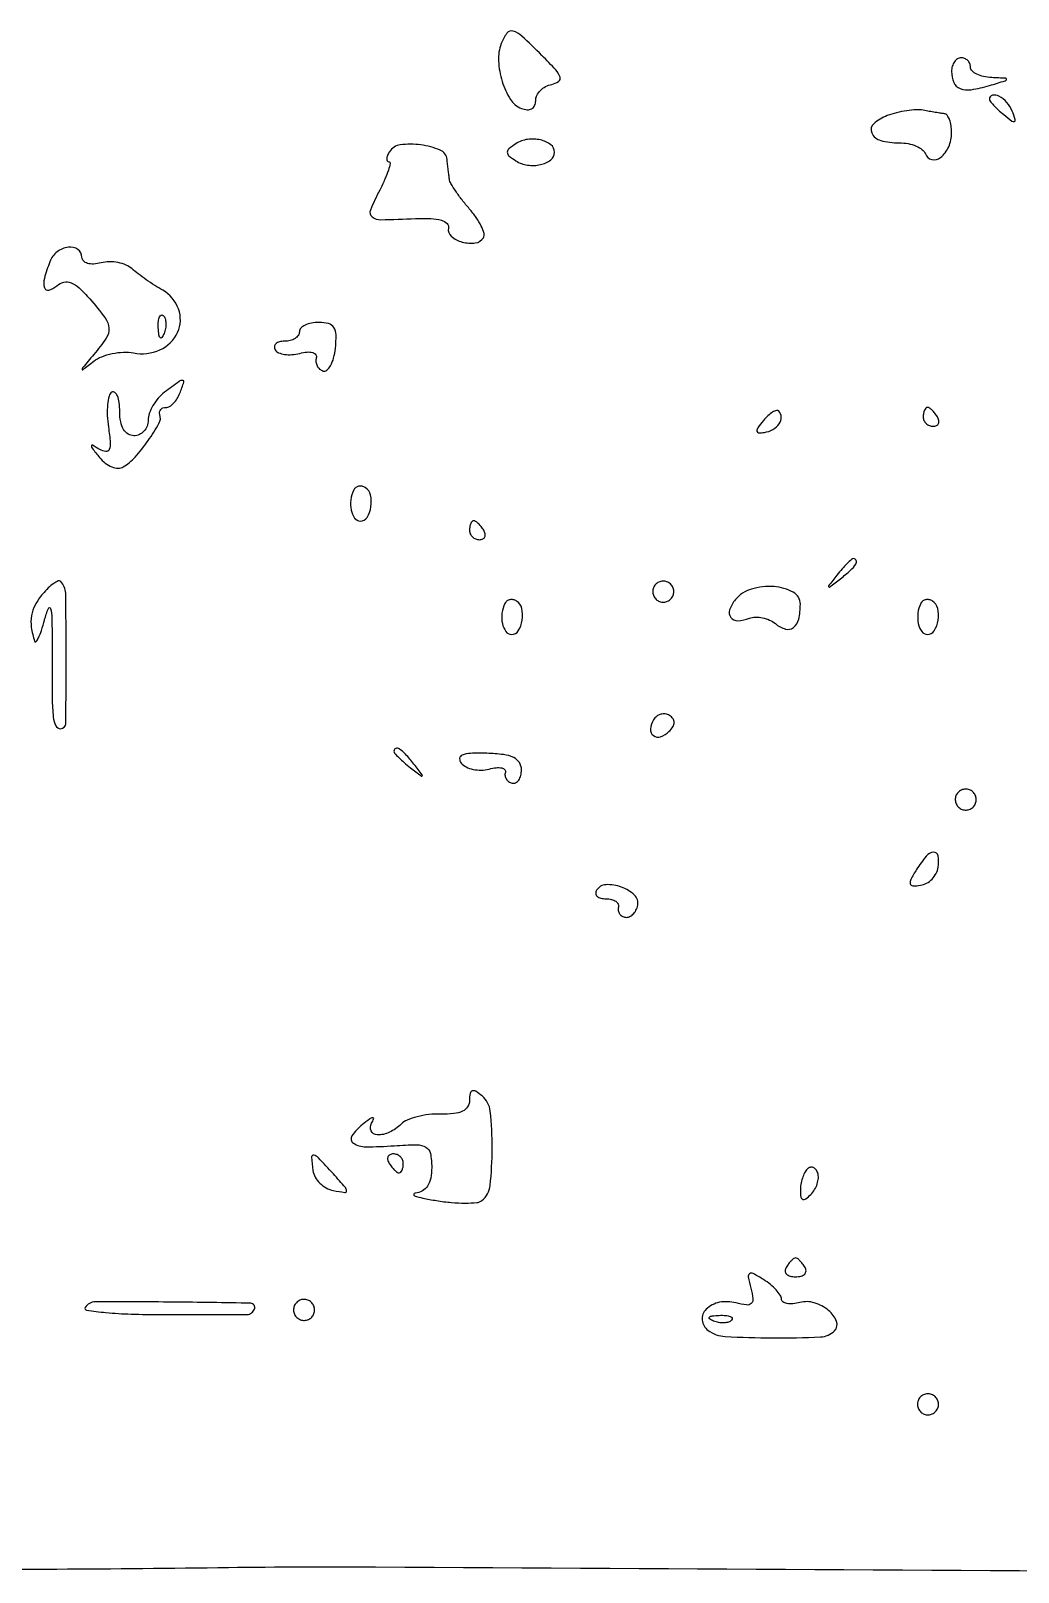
# Model space of a CAD drawing. Extents: x 0 to 5034, y 0 to 2560.
# Drawn here: x 2894.6 to 2999, y 359.7 to 522.9 of the extents above; entities that cross this region are included whole.
import ezdxf

# ---------------------------------------------------------------- set-up
doc = ezdxf.new("R2010")
doc.units = 0

msp = doc.modelspace()

# ---------------------------------------------------------------- linework, layer by layer
for points in [[(2944.360768, 521.497764, 0.104683), (2944.069686, 519.668495, 0.062706), (2944.456689, 517.493014, 0.065009), (2945.328486, 515.597781, 0.162257), (2946.491368, 514.641686, 0.073034), (2947.101456, 514.504875, 0.143677), (2947.583419, 514.607911, 0.165564), (2947.889775, 514.938989, 0.105004), (2948, 515.458061, -0.113785), (2948.128573, 516.015729, -0.0816), (2948.499493, 516.539679, -0.075617), (2949.050626, 516.950864, -0.075086), (2949.700402, 517.180819, 0.104973), (2950.424668, 517.48655, 0.334187), (2950.578589, 517.955502, 0.104155), (2950.124433, 518.72102, 0.010596), (2948.654948, 520.254143, 0.008619), (2946.535088, 522.30215, 0.117797), (2945.609341, 522.827791, 0.315566), (2944.964281, 522.607234, 0.065991)], [(2992, 518.559017, 0.098871), (2992.235967, 517.377377, 0.207286), (2992.897081, 516.739119, 0.130364), (2994.081858, 516.62053, 0.032338), (2996, 517.057845, 0.001849), (2997.680285, 517.563857, 0.25165), (2997.824487, 517.709181, 0.484107), (2997.742606, 517.825532, 0.002895), (2996.25, 517.90032, -0.042317), (2995.38868, 518.011925, -0.060365), (2994.660937, 518.264469, -0.077715), (2994.166258, 518.610006, -0.204261), (2994, 519, 0.099038), (2993.923658, 519.381638, 0.097945), (2993.70625, 519.70625, 0.097945), (2993.381638, 519.923658, 0.099038), (2993, 520, 0.142666), (2992.61866, 519.888931, 0.09965), (2992.29375, 519.576711, 0.08433), (2992.074854, 519.109818, 0.067639)], [(2996, 515.622445, 0.172995), (2996.07509, 515.411909, 0.015689), (2996.44735, 514.984529, 0.018888), (2996.939562, 514.492636, 0.013646), (2997.522892, 513.981001, 0.008807), (2998.382614, 513.292701, 0.27071), (2998.644403, 513.258808, 0.389672), (2998.735322, 513.458284, 0.012731), (2998.415903, 514.358556, 0.091143), (2997.856754, 515.274265, 0.089947), (2997.00624, 515.936277, 0.178047), (2996.321922, 516.025462, 0.350363)], [(2985.185755, 513.878422, 0.092369), (2983.765417, 513.025904, 0.32787), (2983.55462, 512.048176, 0.228045), (2984.498955, 511.251045, 0.063246), (2986.475684, 511, -0.046706), (2987.406692, 510.912842, -0.054488), (2988.256027, 510.654241, -0.062925), (2988.904738, 510.274056, -0.149411), (2989.225684, 509.822949, 0.265066), (2989.896868, 509.221288, 0.226509), (2990.832896, 509.4433, 0.121919), (2991.693977, 510.57653, 0.102136), (2992, 512.059017, 0.03663), (2991.94507, 512.807808, 0.052414), (2991.779687, 513.452311, 0.065681), (2991.537796, 513.909007, 0.215985), (2991.25, 514.076511, -0.01172), (2990.862139, 514.125288, -0.003607), (2990.279687, 514.216749, -0.003607), (2989.62929, 514.328517, -0.00395), (2989, 514.446474, 0.060648), (2988.263008, 514.499665, 0.024691), (2987.260816, 514.400658, 0.023991), (2986.181858, 514.186638, 0.028152)], [(2932.535419, 510.05731, 0.038741), (2932.326154, 509.651524, 0.083632), (2932.245673, 509.310585, 0.158759), (2932.301807, 509.0907, 0.256928), (2932.466663, 509, -0.471407), (2932.606697, 508.830252, -0.030124), (2932.423893, 508.11875, -0.026897), (2932.053567, 507.151065, -0.014493), (2931.5, 506, 0.02079), (2930.515251, 503.884578, 0.334316), (2930.699435, 503.166749, 0.175447), (2931.606815, 502.858986, 0.006505), (2935.276118, 502.981462, -0.020825), (2936.91736, 502.989227, -0.061761), (2938.026873, 502.809856, -0.12221), (2938.629102, 502.459536, -0.262733), (2938.776118, 501.961191, 0.282987), (2939.064046, 501.105465, 0.108004), (2940.226982, 500.500771, 0.098385), (2941.615766, 500.40593, 0.226054), (2942.475272, 500.95999, 0.213036), (2942.535591, 501.408181, 0.042075), (2942.23514, 502.182539, 0.037861), (2941.701887, 503.092855, 0.027222), (2940.979243, 504.023933, -0.013955), (2940.212302, 504.959754, -0.016656), (2939.544684, 505.88446, -0.015533), (2939.036922, 506.692638, -0.096136), (2938.875, 507.15301, -0.004889), (2938.818289, 507.56514, -0.002077), (2938.75, 508.118384, -0.002055), (2938.681998, 508.709435, -0.002693), (2938.625, 509.25, 0.276264), (2937.898779, 510.227937, 0.065383), (2935.852727, 510.777455, 0.0636), (2933.675814, 510.787847, 0.227551)], [(2945.909316, 510.90748, 0.028951), (2945.176298, 510.373057, 0.224391), (2945, 510, 0.224391), (2945.176298, 509.626943, 0.028951), (2945.909316, 509.09252, 0.108613), (2947.129473, 508.63922, 0.089648), (2948.519111, 508.694122, 0.108587), (2949.602202, 509.196934, 0.234101), (2950, 510, 0.234101), (2949.602202, 510.803066, 0.108587), (2948.519111, 511.305878, 0.089648), (2947.129473, 511.36078, 0.108613)], [(2896.606989, 498.418213, 0.024573), (2896.028133, 496.655362, 0.137097), (2896.032428, 495.670141, 0.415458), (2896.491035, 495.415766, 0.103271), (2897.333412, 495.861744, -0.111444), (2898.092981, 496.248299, -0.157695), (2898.844711, 496.200097, -0.095034), (2899.700373, 495.656046, -0.024818), (2900.833412, 494.476583, -0.017937), (2902.446462, 492.481171, -0.144298), (2902.854727, 491.387711, -0.168505), (2902.569985, 490.330754, -0.026713), (2901.25, 488.595974, 0.00092), (2900.071721, 487.202768, 0.17477), (2900.00805, 487.030549, 0.623765), (2900.08371, 486.992737, 0.001715), (2901.244254, 487.884909, -0.070974), (2902.093077, 488.367665, -0.042751), (2903.20481, 488.699363, -0.041937), (2904.391284, 488.843243, -0.056494), (2905.469112, 488.761154, 0.154365), (2908.239606, 489.087994, 0.180164), (2910.11297, 490.942154, 0.198966), (2910.215172, 493.418815, 0.177801), (2908.542232, 495.391014, -0.01412), (2907.699478, 495.900349, -0.010093), (2906.785132, 496.515273, -0.010203), (2905.936931, 497.137147, -0.021433), (2905.309823, 497.660981, 0.085589), (2904.673899, 498.066799, 0.051841), (2903.81694, 498.325937, 0.050063), (2902.883859, 498.410159, 0.061516), (2902.017591, 498.294349, -0.0489), (2901.233339, 498.169351, -0.086309), (2900.583588, 498.242334, -0.127333), (2900.159718, 498.494891, -0.197546), (2900, 498.883369, 0.243677), (2899.568062, 499.717035, 0.189979), (2898.561956, 499.962435, 0.13366), (2897.371424, 499.456294, 0.134975)], [(2908.683114, 490.8125, -0.054073), (2908.461564, 490.395823, -0.470617), (2908.279315, 490.37858, -0.168741), (2908.137993, 490.670344, -0.018894), (2908.078947, 491.416667, -0.028489), (2908.089945, 492.112848, -0.077125), (2908.200665, 492.592839, -0.208169), (2908.385309, 492.77538, -0.296942), (2908.604167, 492.729167, -0.126455), (2908.797407, 492.402231, -0.060344), (2908.876576, 491.916927, -0.05415), (2908.839148, 491.359369, -0.051402)], [(2923, 491, -0.153634), (2922.879982, 490.618621, -0.097988), (2922.542039, 490.29375, -0.080552), (2922.037096, 490.074545, -0.062283), (2921.440983, 490, 0.05878), (2920.884171, 489.934315, 0.126121), (2920.504431, 489.733827, 0.191145), (2920.358858, 489.437314, 0.159385), (2920.441979, 489.09388, 0.156775), (2920.804012, 488.785084, 0.063353), (2921.437206, 488.610763, 0.054303), (2922.221052, 488.584405, 0.045254), (2923.043586, 488.721649, -0.040646), (2923.820121, 488.858572, -0.092386), (2924.411248, 488.804652, -0.171824), (2924.733064, 488.577066, -0.226845), (2924.79259, 488.227769, 0.09657), (2924.756973, 487.808796, 0.09191), (2924.879698, 487.399095, 0.092263), (2925.140549, 487.061845, 0.098256), (2925.5, 486.85, 0.267331), (2925.905798, 486.926264, 0.090467), (2926.299199, 487.410625, 0.061084), (2926.622757, 488.221457, 0.035792), (2926.816422, 489.25, 0.030565), (2926.892506, 490.672156, 0.140684), (2926.661111, 491.455581, 0.189333), (2926.095605, 491.867753, 0.063986), (2925.066422, 492, 0.046426), (2924.275504, 491.926402, 0.066381), (2923.607012, 491.70625, 0.086479), (2923.155914, 491.381998, 0.19622)], [(2908.75, 484.607954, 0.052702), (2908.08045, 483.978411, 0.044568), (2907.514062, 483.188065, 0.04663), (2907.12675, 482.364363, 0.086802), (2907, 481.639757, -0.090305), (2906.886005, 481.013734, -0.095457), (2906.559375, 480.481679, -0.099705), (2906.072273, 480.125683, -0.108517), (2905.5, 480, -0.141873), (2904.875985, 480.180699, -0.119789), (2904.396541, 480.676503, -0.087671), (2904.09732, 481.482959, -0.045128), (2904, 482.559017, 0.031162), (2903.940993, 483.504886, 0.065716), (2903.755227, 484.215045, 0.126384), (2903.482148, 484.582948, 0.318787), (2903.166731, 484.603045, 0.194466), (2902.873547, 484.20353, 0.037635), (2902.715597, 483.303425, 0.035007), (2902.683, 482.159667, 0.026065), (2902.801078, 480.90198, -0.013762), (2902.995627, 479.263804, -0.116099), (2902.892281, 478.53299, -0.346887), (2902.532062, 478.321275, -0.101794), (2901.884348, 478.54991, 0.009723), (2901.117151, 478.992011, 0.562412), (2901.001029, 478.925321, 0.174414), (2901.081781, 478.682061, 0.003891), (2901.863307, 477.702969, 0.057709), (2902.469252, 477.110595, 0.069408), (2903.160046, 476.714898, 0.082055), (2903.82638, 476.567394, 0.149036), (2904.363307, 476.699804, 0.076079), (2905.614916, 477.731838, 0.029863), (2907.006958, 479.49005, 0.024764), (2908.148514, 481.309019, 0.208791), (2908.242232, 482.25, -0.11774), (2908.219908, 482.535633, -0.140484), (2908.333478, 482.779688, -0.127167), (2908.570526, 482.942955, -0.087765), (2908.893011, 483, 0.13875), (2909.276919, 483.108626, 0.061199), (2909.692784, 483.440625, 0.053891), (2910.075237, 483.926204, 0.048303), (2910.361626, 484.5, 0.011514), (2910.781157, 485.67336, 0.49056), (2910.652541, 485.864714, 0.177209), (2910.289165, 485.75869, 0.003659)], [(2989, 482, 0.105053), (2989.081062, 481.618444, 0.099167), (2989.311086, 481.29375, 0.09642), (2989.654762, 481.076123, 0.093332), (2990.059017, 481, 0.108972), (2990.413961, 481.078288, 0.182303), (2990.6254, 481.29375, 0.161196), (2990.656512, 481.6179, 0.082592), (2990.5, 482, 0.029505), (2990.231006, 482.382774, 0.035638), (2989.933975, 482.70625, 0.038439), (2989.65171, 482.934461, 0.151918), (2989.440983, 483, 0.210953), (2989.272352, 482.92554, 0.081139), (2989.129539, 482.70625, 0.061769), (2989.032345, 482.382849, 0.042167)], [(2972.086693, 481.604459, 0.015839), (2971.501728, 480.85237, 0.180681), (2971.402483, 480.496362, 0.378117), (2971.587372, 480.319873, 0.046255), (2972.194193, 480.352238, 0.094672), (2973.097475, 480.666194, 0.113209), (2973.755961, 481.278101, 0.148136), (2973.978316, 481.990705, 0.201077), (2973.725834, 482.607499, 0.271866), (2973.471277, 482.67372, 0.068292), (2973.062493, 482.4947, 0.050816), (2972.577833, 482.125732, 0.03147)], [(2928.754232, 474.266312, 0.084697), (2928.436116, 473.221291, 0.082939), (2928.479003, 472.121909, 0.104464), (2928.84371, 471.288862, 0.234312), (2929.437328, 470.972506, 0.26629), (2930.162879, 471.360605, 0.1021), (2930.575922, 472.472687, 0.093314), (2930.533019, 473.735512, 0.201974), (2929.980032, 474.512341, 0.086456), (2929.629461, 474.652808, 0.102024), (2929.272696, 474.654687, 0.11056), (2928.965717, 474.518222, 0.11748)], [(2941, 470, 0.105053), (2941.081062, 469.618444, 0.099167), (2941.311086, 469.29375, 0.09642), (2941.654762, 469.076123, 0.093332), (2942.059017, 469, 0.108972), (2942.413961, 469.078288, 0.182303), (2942.6254, 469.29375, 0.161196), (2942.656512, 469.6179, 0.082592), (2942.5, 470, 0.029505), (2942.231006, 470.382774, 0.035638), (2941.933975, 470.70625, 0.038439), (2941.65171, 470.934461, 0.151918), (2941.440983, 471, 0.210953), (2941.272352, 470.92554, 0.081139), (2941.129539, 470.70625, 0.061769), (2941.032345, 470.382849, 0.042167)], [(2979.872445, 465.25, 0.001576), (2978.99236, 464.120493, 0.377591), (2979, 464, 0.377591), (2979.120493, 463.99236, 0.001576), (2980.25, 464.872445, 0.017685), (2981.306759, 465.76332, 0.065617), (2981.869516, 466.426111, 0.241985), (2981.90695, 466.806605, 0.307699), (2981.622445, 467, 0.184603), (2981.410139, 466.91885, 0.013803), (2980.952641, 466.485937, 0.017649), (2980.425681, 465.920402, 0.012436)], [(2895.84713, 463.256131, 0.049626), (2895.048094, 462.085887, 0.082936), (2894.657778, 460.962588, 0.079197), (2894.644461, 459.73688, 0.041651), (2894.993315, 458.25, 0.584086), (2895.152894, 458.217682, 0.069508), (2895.40142, 458.601562, 0.030527), (2895.714824, 459.398407, 0.012937), (2896.040934, 460.5, -0.02824), (2896.448659, 461.73695, -0.723839), (2896.685575, 461.723391, -0.062151), (2896.822157, 460.728233, -0.003251), (2896.840719, 457.5, 0.001888), (2896.856777, 452.189352, 0.024946), (2896.967885, 450.231261, 0.088997), (2897.234167, 449.319298, 0.28447), (2897.75, 448.999562, 0.410859), (2898.288776, 449.531574, 0.002953), (2898.331598, 456.49958, 0.00403), (2898.278085, 463.341605, 0.194788), (2897.753736, 464.579597, 0.305619), (2897.489757, 464.630966, 0.051488), (2897.015197, 464.369303, 0.041304), (2896.443337, 463.897951, 0.025162)], [(2960.552786, 464.08541, 0.099038), (2960.401684, 463.679226, 0.097945), (2960.417584, 463.244476, 0.097945), (2960.597789, 462.848514, 0.099038), (2960.91459, 462.552786, 0.099038), (2961.320774, 462.401684, 0.097945), (2961.755524, 462.417584, 0.097945), (2962.151486, 462.597789, 0.099038), (2962.447214, 462.91459, 0.099038), (2962.598316, 463.320774, 0.097945), (2962.582416, 463.755524, 0.097945), (2962.402211, 464.151486, 0.099038), (2962.08541, 464.447214, 0.099038), (2961.679226, 464.598316, 0.097945), (2961.244476, 464.582416, 0.097945), (2960.848514, 464.402211, 0.099038)], [(2969.131121, 462.657991, 0.08473), (2968.513776, 461.588892, 0.254535), (2968.630618, 460.782381, 0.24719), (2969.379212, 460.426501, 0.081559), (2970.610501, 460.680777, -0.085932), (2971.250096, 460.807079, -0.056284), (2972.000297, 460.740188, -0.054769), (2972.741247, 460.502181, -0.068228), (2973.354744, 460.120552, 0.099354), (2974.419611, 459.546166, 0.243388), (2975.269942, 459.701677, 0.175671), (2975.827511, 460.581935, 0.054262), (2976, 462.166667, 0.273864), (2975.24707, 463.438209, 0.107954), (2973.21968, 464.035449, 0.090301), (2970.821327, 463.773702, 0.148388)], [(2944.754232, 462.266312, 0.084697), (2944.436116, 461.221291, 0.082939), (2944.479003, 460.121909, 0.104464), (2944.84371, 459.288862, 0.234312), (2945.437328, 458.972506, 0.26629), (2946.162879, 459.360605, 0.1021), (2946.575922, 460.472687, 0.093314), (2946.533019, 461.735512, 0.201974), (2945.980032, 462.512341, 0.086456), (2945.629461, 462.652808, 0.102024), (2945.272696, 462.654687, 0.11056), (2944.965717, 462.518222, 0.11748)], [(2988.754232, 462.266312, 0.084697), (2988.436116, 461.221291, 0.082939), (2988.479003, 460.121909, 0.104464), (2988.84371, 459.288862, 0.234312), (2989.437328, 458.972506, 0.26629), (2990.162879, 459.360605, 0.1021), (2990.575922, 460.472687, 0.093314), (2990.533019, 461.735512, 0.201974), (2989.980032, 462.512341, 0.086456), (2989.629461, 462.652808, 0.102024), (2989.272696, 462.654687, 0.11056), (2988.965717, 462.518222, 0.11748)], [(2960.468963, 449.949781, 0.116221), (2960.141241, 448.967994, 0.258096), (2960.448742, 448.268926, 0.251496), (2961.214666, 448.146534, 0.113251), (2962.103799, 448.703799, 0.053431), (2962.515485, 449.214314, 0.136091), (2962.655459, 449.664644, 0.169261), (2962.531428, 450.059296, 0.094625), (2962.156231, 450.403444, 0.105525), (2961.716563, 450.560607, 0.099247), (2961.240657, 450.529717, 0.096292), (2960.801911, 450.315254, 0.09291)], [(2933, 446.622445, 0.184603), (2933.08115, 446.410139, 0.013803), (2933.514062, 445.952641, 0.017649), (2934.079598, 445.425681, 0.012436), (2934.75, 444.872445, 0.001576), (2935.879507, 443.99236, 0.377591), (2936, 444, 0.377591), (2936.00764, 444.120493, 0.001576), (2935.127555, 445.25, 0.017685), (2934.23668, 446.306759, 0.065617), (2933.573889, 446.869516, 0.241985), (2933.193395, 446.90695, 0.307699)], [(2940.120736, 445.353235, 0.107453), (2940.63296, 444.952867, 0.060589), (2941.382861, 444.697413, 0.056283), (2942.241394, 444.615742, 0.059614), (2943.079357, 444.731003, -0.036031), (2943.82868, 444.87026, -0.078925), (2944.410021, 444.843611, -0.155214), (2944.730114, 444.664017, -0.274949), (2944.79259, 444.377769, 0.112839), (2944.758135, 444.023774, 0.108554), (2944.879698, 443.684407, 0.102285), (2945.140522, 443.412223, 0.089707), (2945.5, 443.25, 0.171768), (2945.88021, 443.28632, 0.129033), (2946.20625, 443.556567, 0.095555), (2946.426048, 444.033916, 0.060319), (2946.5, 444.644697, 0.142417), (2946.276995, 445.411745, 0.140811), (2945.676743, 445.943702, 0.080882), (2944.586422, 446.261905, 0.023461), (2942.833969, 446.394697, 0.014812), (2941.116916, 446.393143, 0.084192), (2940.22443, 446.213607, 0.291231), (2939.959154, 445.855456, 0.193357)], [(2992.552786, 442.08541, 0.099038), (2992.401684, 441.679226, 0.097945), (2992.417584, 441.244476, 0.097945), (2992.597789, 440.848514, 0.099038), (2992.91459, 440.552786, 0.099038), (2993.320774, 440.401684, 0.097945), (2993.755524, 440.417584, 0.097945), (2994.151486, 440.597789, 0.099038), (2994.447214, 440.91459, 0.099038), (2994.598316, 441.320774, 0.097945), (2994.582416, 441.755524, 0.097945), (2994.402211, 442.151486, 0.099038), (2994.08541, 442.447214, 0.099038), (2993.679226, 442.598316, 0.097945), (2993.244476, 442.582416, 0.097945), (2992.848514, 442.402211, 0.099038)], [(2988.292053, 434.096043, 0.015919), (2987.684429, 433.050414, 0.188427), (2987.62832, 432.593136, 0.337719), (2987.901928, 432.376808, 0.040862), (2988.718378, 432.429172, 0.091), (2989.354051, 432.644939, 0.072211), (2989.931094, 433.086257, 0.07152), (2990.363625, 433.678333, 0.08581), (2990.578388, 434.333129, 0.072188), (2990.58036, 435.563467, 0.40278), (2990.108066, 435.931892, 0.195877), (2989.312413, 435.507313, 0.03389)], [(2954.441979, 431.90612, 0.159385), (2954.358858, 431.562686, 0.191145), (2954.504431, 431.266173, 0.126121), (2954.884171, 431.065685, 0.05878), (2955.440983, 431, -0.05711), (2956.019265, 430.933733, -0.093804), (2956.468601, 430.735625, -0.131107), (2956.719809, 430.442032, -0.181447), (2956.75, 430.1, 0.110401), (2956.731869, 429.745038, 0.113003), (2956.867188, 429.419484, 0.107804), (2957.137433, 429.17419, 0.092918), (2957.5, 429.047179, 0.13904), (2957.904398, 429.097854, 0.093683), (2958.293912, 429.35741, 0.080469), (2958.609499, 429.785196, 0.067191), (2958.798424, 430.317884, 0.262835), (2958.457696, 431.391178, 0.100274), (2957.072008, 432.239751, 0.098147), (2955.443766, 432.492384, 0.248823)], [(2941, 409.689328, -0.139842), (2940.803538, 409.000622, -0.142387), (2940.274307, 408.524943, -0.088913), (2939.347425, 408.266499, -0.030757), (2937.953502, 408.220385, 0.034987), (2936.702582, 408.168416, 0.034336), (2935.463072, 407.942718, 0.036377), (2934.407429, 407.591154, 0.098112), (2933.753502, 407.153502, -0.084132), (2932.534125, 406.287516, -0.120725), (2931.243385, 406.013249, -0.280831), (2930.593814, 406.437411, -0.251553), (2930.632941, 407.25, 0.043872), (2930.85902, 407.714095, 0.573559), (2930.762526, 407.834431, 0.123824), (2930.42143, 407.693031, 0.010573), (2929.667792, 407.107499, 0.072866), (2928.56599, 405.909646, 0.417775), (2928.715232, 405.147174, 0.147873), (2930.013977, 404.75619, 0.017721), (2933.042598, 404.867204, -0.014437), (2935.415062, 404.969769, -0.135585), (2936.393731, 404.714452, -0.219334), (2936.865659, 404.045293, -0.045635), (2937, 402.576469, -0.04596), (2936.894331, 401.429316, -0.097374), (2936.566425, 400.603181, -0.124509), (2936.014648, 400.088042, -0.105999), (2935.25, 399.858095, 0.328806), (2935.099827, 399.727375, 0.379516), (2935.189063, 399.566428, 0.035239), (2936.063909, 399.325574, 0.009173), (2937.5, 399.064457, 0.01783), (2939.091334, 398.863113, 0.022927), (2940.56449, 398.79773, 0.021659), (2941.771141, 398.851831, 0.148991), (2942.315286, 399.071649, 0.198673), (2943.186328, 400.670527, 0.026365), (2943.398024, 404.596318, 0.026461), (2943.194588, 408.523473, 0.195797), (2942.328066, 410.142693, 0.031128), (2941.665374, 410.626367, 0.228144), (2941.2863, 410.671938, 0.274842), (2941.060779, 410.4071, 0.042263)], [(2924.43296, 402.25, 0.093902), (2924.673424, 401.553663, 0.069166), (2925.173502, 400.906484, 0.067371), (2925.846955, 400.404784, 0.079129), (2926.594476, 400.133777, 0.0122), (2927.812203, 399.930412, 0.456072), (2927.999947, 400.093325, 0.181445), (2927.866391, 400.449572, 0.003813), (2926.595012, 401.883777, 0.005043), (2925.017055, 403.601548, 0.163924), (2924.525369, 403.865547, 0.485915), (2924.28181, 403.644564, 0.018646)], [(2932.5, 403, 0.029505), (2932.768994, 402.617226, 0.035638), (2933.066025, 402.29375, 0.038439), (2933.34829, 402.065539, 0.151918), (2933.559017, 402, 0.210953), (2933.727648, 402.07446, 0.081139), (2933.870461, 402.29375, 0.061769), (2933.967655, 402.617151, 0.042167), (2934, 403, 0.105053), (2933.918938, 403.381556, 0.099167), (2933.688914, 403.70625, 0.09642), (2933.345238, 403.923877, 0.093332), (2932.940983, 404, 0.108972), (2932.586039, 403.921712, 0.182303), (2932.3746, 403.70625, 0.161196), (2932.343488, 403.3821, 0.082592)], [(2976.729167, 402.395833, 0.080892), (2976.449316, 402.007105, 0.037708), (2976.214193, 401.430443, 0.036082), (2976.053775, 400.773895, 0.041901), (2976, 400.133333, 0.036751), (2976.050901, 399.441764, 0.271978), (2976.25, 399.194569, 0.258294), (2976.572437, 399.24129, 0.034004), (2977.1125, 399.7125, 0.062578), (2977.509426, 400.223506, 0.055968), (2977.785599, 400.836016, 0.059262), (2977.906408, 401.452911, 0.099514), (2977.841667, 401.975, 0.080367), (2977.640381, 402.359622, 0.142612), (2977.356745, 402.572995, 0.167901), (2977.036958, 402.582253, 0.120996)], [(2974.5, 392, 0.146489), (2974.397987, 391.620597, 0.191582), (2974.538811, 391.29375, 0.134005), (2974.925364, 391.072951, 0.063222), (2975.5, 391, 0.063222), (2976.074636, 391.072951, 0.134005), (2976.461189, 391.29375, 0.191582), (2976.602013, 391.620597, 0.146489), (2976.5, 392, 0.025622), (2976.235369, 392.382847, 0.032351), (2975.951311, 392.70625, 0.033983), (2975.686704, 392.937141, 0.163822), (2975.5, 393, 0.163822), (2975.313296, 392.937141, 0.033983), (2975.048689, 392.70625, 0.032351), (2974.764631, 392.382847, 0.025622)], [(2970.767176, 389.782318, -0.031416), (2970.983774, 388.673826, -0.235425), (2970.814253, 388.182558, -0.231529), (2970.317215, 388.017263, -0.030457), (2969.194699, 388.238834, 0.111618), (2967.442591, 388.297486, 0.147998), (2966.037305, 387.561022, 0.226653), (2965.622175, 386.418254, 0.212506), (2966.237669, 385.333514, 0.146621), (2968.063221, 384.678008, 0.012621), (2973.072688, 384.536077, 0.011171), (2978.124022, 384.633361, 0.188124), (2979.625565, 385.292232, 0.299069), (2979.831197, 386.28524, 0.128057), (2978.993749, 387.429637, 0.096066), (2977.473826, 388.245791, 0.140162), (2975.963232, 388.280134, -0.040304), (2975.210968, 388.146962, -0.069444), (2974.5767, 388.174897, -0.105168), (2974.154317, 388.34963, -0.247099), (2974, 388.642822, 0.1473), (2973.874676, 389.058998, 0.039608), (2973.444591, 389.608415, 0.036545), (2972.832932, 390.18328, 0.030783), (2972.109245, 390.699703, 0.014628), (2971.01155, 391.341377, 0.281972), (2970.633628, 391.322491, 0.299336), (2970.493871, 390.982006, 0.015895)], [(2900.345006, 387.75, 0.54327), (2900.486043, 387.452135, 0.010221), (2902.532195, 387.220312, 0.01486), (2905.190434, 387.053538, 0.008235), (2908.440983, 387), (2914.632664, 387), (2917.5, 387, 0.102224), (2917.709799, 387.043346, 0.063768), (2917.926563, 387.171766, 0.06012), (2918.11713, 387.361158, 0.06619), (2918.25, 387.584737, 0.531399), (2917.854691, 388.197584, 0.002947), (2909.639389, 388.321842, 0.003115), (2901.410313, 388.346531, 0.259196)], [(2922.552786, 388.08541, 0.099038), (2922.401684, 387.679226, 0.097945), (2922.417584, 387.244476, 0.097945), (2922.597789, 386.848514, 0.099038), (2922.91459, 386.552786, 0.099038), (2923.320774, 386.401684, 0.097945), (2923.755524, 386.417584, 0.097945), (2924.151486, 386.597789, 0.099038), (2924.447214, 386.91459, 0.099038), (2924.598316, 387.320774, 0.097945), (2924.582416, 387.755524, 0.097945), (2924.402211, 388.151486, 0.099038), (2924.08541, 388.447214, 0.099038), (2923.679226, 388.598316, 0.097945), (2923.244476, 388.582416, 0.097945), (2922.848514, 388.402211, 0.099038)], [(2968.729167, 386.395833, -0.126455), (2968.402231, 386.202593, -0.060344), (2967.916927, 386.123424, -0.05415), (2967.359369, 386.160852, -0.051402), (2966.8125, 386.316886, -0.054073), (2966.395823, 386.538436, -0.470617), (2966.37858, 386.720685, -0.168741), (2966.670344, 386.862007, -0.018894), (2967.416667, 386.921053, -0.028489), (2968.112848, 386.910055, -0.077125), (2968.592839, 386.799335, -0.208169), (2968.77538, 386.614691, -0.296942)], [(2988.552786, 378.08541, 0.099038), (2988.401684, 377.679226, 0.097945), (2988.417584, 377.244476, 0.097945), (2988.597789, 376.848514, 0.099038), (2988.91459, 376.552786, 0.099038), (2989.320774, 376.401684, 0.097945), (2989.755524, 376.417584, 0.097945), (2990.151486, 376.597789, 0.099038), (2990.447214, 376.91459, 0.099038), (2990.598316, 377.320774, 0.097945), (2990.582416, 377.755524, 0.097945), (2990.402211, 378.151486, 0.099038), (2990.08541, 378.447214, 0.099038), (2989.679226, 378.598316, 0.097945), (2989.244476, 378.582416, 0.097945), (2988.848514, 378.402211, 0.099038)]]:
    msp.add_lwpolyline(points, format="xyb", close=True)
msp.add_lwpolyline([(3202, 358.476746, 0.000434), (3126.647394, 359.060435, 0.00021), (3030.168402, 359.683627, 0.000062), (2931.066388, 360.269997, 0.004911), (2915.5, 360.207286, -0.004716), (2879.198635, 360.046916, -0.002347), (2833.20754, 360.493493, -0.002253), (2788.819202, 361.332971, -0.007452), (2759.602131, 362.453067, 0.006466), (2753.908173, 362.682594, 0.03509), (2750.822448, 362.550462, 0.060589), (2748.614849, 362.024302, 0.049683), (2746.434457, 360.959492, -0.048707), (2744.435066, 359.978248, -0.042606), (2742.192211, 359.348477, -0.031769)], format="xyb")

doc.saveas('drawing.dxf')
